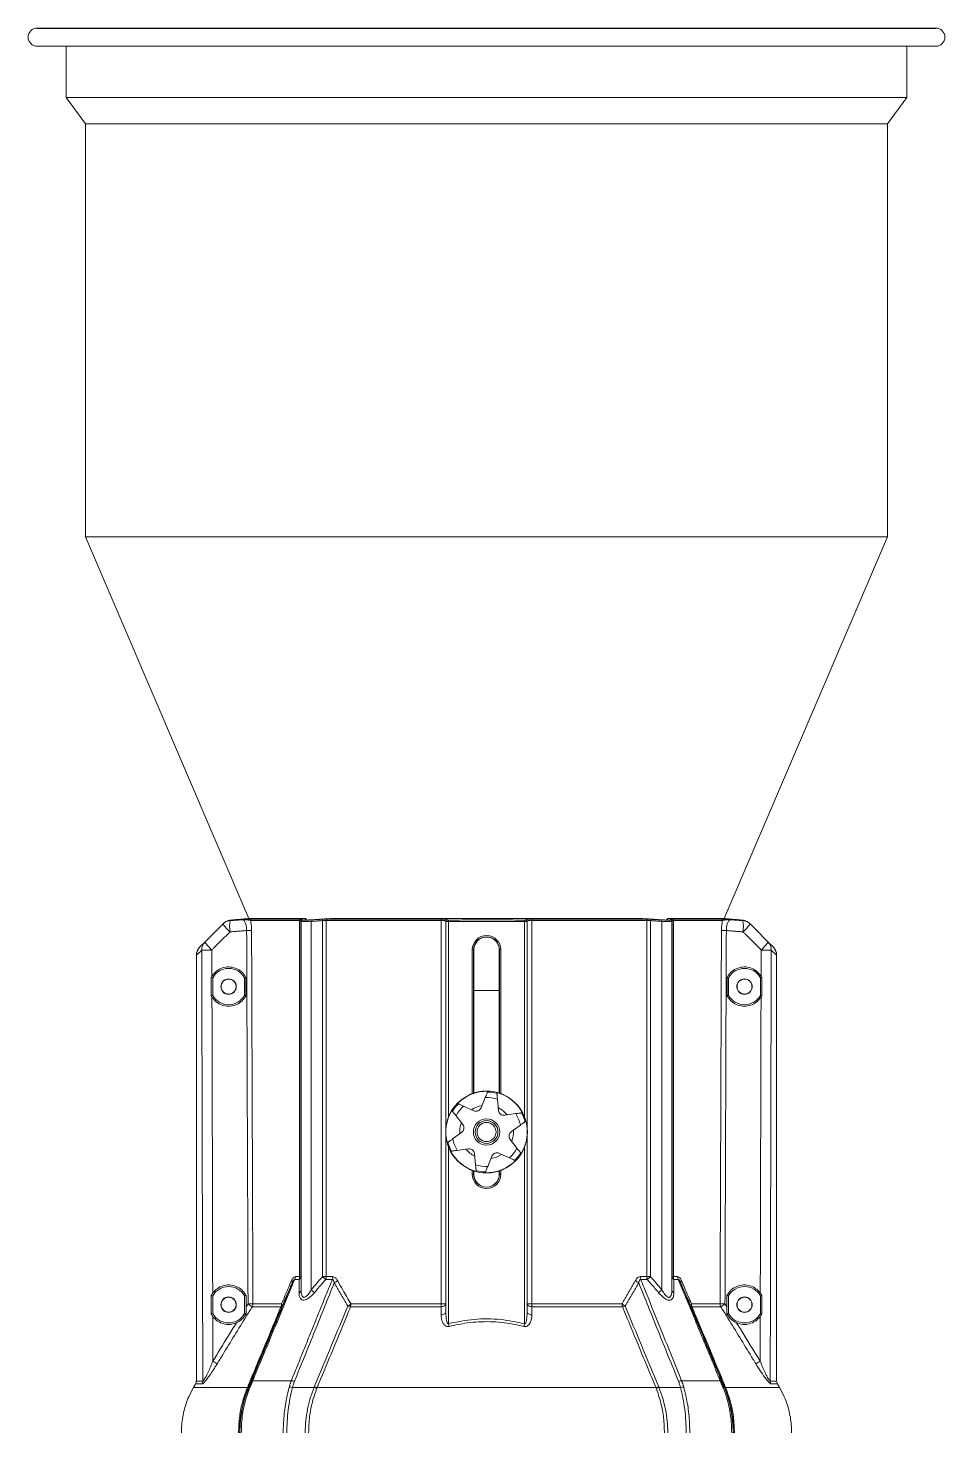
# Model space of a CAD drawing. Extents: x 11 to 120, y 2 to 94.
# Drawn here: x 50.14 to 60.23, y 12.64 to 28.09 of the extents above; entities that cross this region are included whole.
import ezdxf

# ---------------------------------------------------------------- set-up
doc = ezdxf.new("R2010")
doc.units = 0
doc.header["$MEASUREMENT"] = 0
doc.linetypes.add('SLD-Solid', pattern=[0])
doc.layers.add('OBJECT', color=7, linetype='CONTINUOUS')

msp = doc.modelspace()

# ---------------------------------------------------------------- linework, layer by layer
at = {"layer": 'OBJECT'}
msp.add_line((50.24, 28.094), (60.133, 28.094), dxfattribs=at)
at = {"layer": 'OBJECT', "color": 7, "linetype": 'SLD-Solid', "lineweight": 15}
for p, q in [((50.24, 27.894), (54.752, 27.894)), ((50.56, 27.894), (50.56, 27.331)), ((54.752, 27.894), (60.133, 27.894)), ((59.813, 27.331), (59.813, 27.894)), ((50.56, 27.331), (50.772, 27.039)), ((50.56, 27.331), (54.78, 27.331)), ((54.78, 27.331), (59.813, 27.331)), ((59.601, 27.039), (59.813, 27.331)), ((50.772, 27.039), (50.772, 22.496)), ((50.772, 27.039), (54.799, 27.039)), ((54.799, 27.039), (59.601, 27.039)), ((59.601, 22.496), (59.601, 27.039)), ((50.772, 22.496), (52.57, 18.297)), ((50.772, 22.496), (54.799, 22.496)), ((54.799, 22.496), (59.601, 22.496)), ((57.803, 18.297), (59.601, 22.496)), ((53.17, 18.297), (52.57, 18.297)), ((53.171, 18.297), (52.572, 18.297)), ((53.129, 18.275), (52.589, 18.275)), ((52.602, 18.29), (53.14, 18.29)), ((53.129, 14.357), (53.129, 18.275)), ((53.144, 18.274), (53.144, 14.357)), ((53.146, 14.207), (53.146, 18.266)), ((53.255, 18.266), (53.254, 18.281)), ((53.255, 18.266), (53.255, 14.211)), ((53.381, 18.274), (53.38, 18.289)), ((53.381, 14.357), (53.381, 18.274)), ((53.422, 18.275), (53.422, 14.357)), ((54.687, 18.275), (53.422, 18.275)), ((53.431, 18.29), (54.69, 18.29)), ((56.859, 18.297), (53.514, 18.297)), ((56.858, 18.297), (53.515, 18.297)), ((54.687, 14.057), (54.687, 18.275)), ((54.738, 18.27), (54.738, 15.982)), ((54.739, 18.266), (54.739, 15.997)), ((54.769, 18.264), (54.769, 18.279)), ((54.769, 18.264), (54.769, 16.116)), ((55.604, 18.264), (55.604, 18.279)), ((55.604, 18.264), (55.604, 16.116)), ((55.634, 18.266), (55.634, 15.997)), ((55.635, 15.982), (55.635, 18.27)), ((55.683, 18.29), (56.942, 18.29)), ((55.686, 18.275), (55.686, 14.057)), ((56.951, 18.275), (55.686, 18.275)), ((56.951, 14.357), (56.951, 18.275)), ((56.992, 18.274), (56.993, 18.289)), ((56.992, 18.274), (56.992, 14.357)), ((57.118, 18.266), (57.119, 18.281)), ((57.118, 14.211), (57.118, 18.266)), ((57.801, 18.297), (57.202, 18.297)), ((57.803, 18.297), (57.203, 18.297)), ((57.227, 18.266), (57.227, 14.207)), ((57.229, 14.357), (57.229, 18.274)), ((57.233, 18.29), (57.771, 18.29)), ((57.244, 18.275), (57.244, 14.357)), ((57.784, 18.275), (57.244, 18.275)), ((52.052, 17.949), (51.992, 17.892)), ((52.028, 17.98), (52.086, 18.038)), ((55.029, 17.953), (55.044, 17.953)), ((55.029, 16.37), (55.029, 17.953)), ((55.044, 17.953), (55.046, 17.953)), ((55.044, 17.953), (55.044, 16.375)), ((55.046, 16.376), (55.046, 17.953)), ((55.046, 17.953), (55.046, 17.953)), ((55.046, 16.376), (55.046, 17.953)), ((55.327, 17.953), (55.327, 16.376)), ((55.329, 17.953), (55.327, 17.953)), ((55.327, 17.953), (55.327, 16.376)), ((55.327, 17.953), (55.327, 17.953)), ((55.329, 17.953), (55.344, 17.953)), ((55.329, 16.375), (55.329, 17.953)), ((55.344, 17.953), (55.344, 16.37)), ((58.287, 18.038), (58.345, 17.98)), ((58.381, 17.892), (58.321, 17.949)), ((51.992, 13.208), (51.992, 17.892)), ((58.381, 17.892), (58.381, 13.208)), ((52.172, 17.452), (52.172, 17.645)), ((52.522, 17.452), (52.522, 17.645)), ((57.852, 17.452), (57.852, 17.645)), ((58.202, 17.452), (58.202, 17.645)), ((55.046, 17.504), (55.327, 17.504)), ((55.046, 16.182), (54.935, 16.233)), ((55.127, 16.214), (55.173, 16.328)), ((55.32, 16.186), (55.307, 16.308)), ((54.926, 16.029), (54.851, 16.126)), ((55.387, 16.133), (55.509, 16.15)), ((54.913, 15.944), (54.814, 15.872)), ((55.46, 15.952), (55.559, 16.024)), ((54.738, 15.913), (54.738, 14.057)), ((54.739, 15.899), (54.739, 13.967)), ((54.769, 15.78), (54.769, 13.84)), ((55.447, 15.867), (55.522, 15.77)), ((55.604, 15.78), (55.604, 13.84)), ((55.634, 15.899), (55.634, 13.967)), ((55.635, 14.057), (55.635, 15.913)), ((54.986, 15.763), (54.864, 15.746)), ((55.053, 15.709), (55.066, 15.588)), ((55.246, 15.681), (55.2, 15.568)), ((55.327, 15.713), (55.438, 15.663)), ((55.029, 15.483), (55.029, 15.526)), ((55.029, 15.483), (55.044, 15.483)), ((55.044, 15.521), (55.044, 15.483)), ((55.044, 15.483), (55.046, 15.483)), ((55.046, 15.483), (55.046, 15.52)), ((55.046, 15.483), (55.046, 15.483)), ((55.046, 15.483), (55.046, 15.52)), ((55.327, 15.52), (55.327, 15.483)), ((55.327, 15.52), (55.327, 15.483)), ((55.329, 15.483), (55.327, 15.483)), ((55.327, 15.483), (55.327, 15.483)), ((55.329, 15.483), (55.329, 15.521)), ((55.329, 15.483), (55.344, 15.483)), ((55.344, 15.526), (55.344, 15.483)), ((53.123, 14.326), (53.075, 14.326)), ((53.082, 14.357), (53.129, 14.357)), ((53.144, 14.357), (53.129, 14.357)), ((53.416, 14.326), (53.381, 14.357)), ((53.422, 14.357), (53.381, 14.357)), ((53.489, 14.326), (53.416, 14.326)), ((53.422, 14.357), (53.494, 14.357)), ((56.879, 14.357), (56.951, 14.357)), ((56.957, 14.326), (56.884, 14.326)), ((56.992, 14.357), (56.951, 14.357)), ((56.957, 14.326), (56.992, 14.357)), ((57.244, 14.357), (57.229, 14.357)), ((57.244, 14.357), (57.291, 14.357)), ((57.298, 14.326), (57.25, 14.326)), ((52.172, 13.952), (52.172, 14.145)), ((52.522, 13.952), (52.522, 14.145)), ((53.292, 14.18), (53.255, 14.211)), ((57.081, 14.18), (57.118, 14.211)), ((57.852, 13.952), (57.852, 14.145)), ((58.202, 13.952), (58.202, 14.145)), ((52.924, 14.026), (52.607, 14.026)), ((52.615, 14.057), (52.93, 14.057)), ((54.686, 14.026), (53.69, 14.026)), ((53.695, 14.057), (54.687, 14.057)), ((54.738, 14.057), (54.687, 14.057)), ((55.686, 14.057), (55.635, 14.057)), ((55.686, 14.057), (56.678, 14.057)), ((56.683, 14.026), (55.687, 14.026)), ((57.443, 14.057), (57.758, 14.057)), ((57.766, 14.026), (57.449, 14.026)), ((54.777, 13.809), (54.769, 13.84)), ((55.596, 13.809), (55.604, 13.84)), ((52.055, 13.177), (51.983, 13.177)), ((51.992, 13.208), (52.063, 13.208)), ((53.038, 13.212), (52.613, 13.212)), ((57.335, 13.212), (57.76, 13.212)), ((58.31, 13.208), (58.381, 13.208)), ((58.39, 13.177), (58.318, 13.177)), ((51.961, 13.137), (52.554, 13.137)), ((52.569, 13.136), (52.565, 13.137)), ((53.05, 13.137), (53.288, 13.137)), ((53.322, 13.137), (57.051, 13.137)), ((57.323, 13.137), (57.085, 13.137)), ((57.805, 13.136), (57.808, 13.137)), ((57.819, 13.137), (58.412, 13.137))]:
    msp.add_line(p, q, dxfattribs=at)
at = {"layer": 'OBJECT', "color": 7, "linetype": 'SLD-Solid', "lineweight": 15, "flags": 128}
for points in [[(53.202, 18.287), (53.201, 18.289), (53.199, 18.292), (53.196, 18.294), (53.193, 18.295), (53.191, 18.296), (53.188, 18.296), (53.177, 18.297), (53.167, 18.297)], [(57.2, 18.297), (57.192, 18.297), (57.183, 18.296), (57.18, 18.295), (57.177, 18.294), (57.174, 18.291), (57.171, 18.288)], [(54.686, 14.026), (54.696, 14.027), (54.706, 14.029), (54.715, 14.032), (54.723, 14.036), (54.729, 14.041), (54.734, 14.046), (54.737, 14.051), (54.738, 14.057)], [(54.687, 13.936), (54.697, 13.937), (54.707, 13.94), (54.716, 13.943), (54.724, 13.947), (54.73, 13.951), (54.735, 13.956), (54.738, 13.961), (54.739, 13.967)], [(55.686, 13.936), (55.676, 13.937), (55.666, 13.94), (55.657, 13.943), (55.649, 13.947), (55.643, 13.951), (55.638, 13.956), (55.635, 13.961), (55.634, 13.967)], [(55.687, 14.026), (55.677, 14.027), (55.667, 14.029), (55.658, 14.032), (55.65, 14.036), (55.644, 14.041), (55.639, 14.046), (55.636, 14.051), (55.635, 14.057)]]:
    msp.add_lwpolyline(points, dxfattribs=at)
at = {"layer": 'OBJECT', "color": 7, "linetype": 'SLD-Solid', "lineweight": 15}
for centre, radius in [((52.347, 17.548), 0.0852), ((52.347, 17.548), 0.082), ((58.027, 17.548), 0.0852), ((58.027, 17.548), 0.082), ((55.187, 15.948), 0.45), ((55.187, 15.948), 0.145), ((55.187, 15.948), 0.125), ((55.187, 15.948), 0.105), ((52.347, 14.048), 0.0852), ((52.347, 14.048), 0.082), ((58.027, 14.048), 0.0852), ((58.027, 14.048), 0.082)]:
    msp.add_circle(centre, radius, dxfattribs=at)
for centre, radius, start, end in [((50.24, 27.994), 0.1, 90, 270), ((60.133, 27.994), 0.1, 270, 90), ((52.373, 18.149), 0.125, 94.8628, 134.9985), ((52.737, 18.211), 0.379, 170.5505, 189.221), ((52.603, 18.276), 0.0148, 96.304, 180.9979), ((53.143, 18.277), 0.014, 104.5233, 185.7302), ((53.159, 18.274), 0.015, 93.76, 179.8946), ((53.161, 18.266), 0.015, 93.6367, 179.8882), ((53.189, 18.281), 0.015, 27.4184, 93.8809), ((53.436, 18.277), 0.0139, 110.391, 187.8645), ((54.714, 18.279), 0.0267, 153.9186, 186.8844), ((54.753, 18.27), 0.015, 90.8389, 179.755), ((54.754, 18.265), 0.015, 90.8218, 179.7547), ((55.619, 18.265), 0.015, 0.2453, 89.1782), ((55.62, 18.27), 0.015, 0.245, 89.1611), ((55.659, 18.279), 0.0267, 353.1156, 26.0814), ((56.938, 18.277), 0.0139, 352.1355, 69.609), ((57.184, 18.281), 0.015, 86.1191, 152.5816), ((57.212, 18.266), 0.015, 0.1118, 86.3633), ((57.214, 18.274), 0.015, 0.1054, 86.24), ((57.23, 18.277), 0.014, 354.2698, 75.4767), ((57.77, 18.276), 0.0148, 359.0021, 83.696), ((57.636, 18.211), 0.379, 350.779, 9.4495), ((58, 18.149), 0.125, 45.0015, 85.1372), ((52.72, 18.546), 0.534, 215.4393, 227.9697), ((52.545, 20.279), 2.114, 270.0211, 271.4819), ((55.187, 17.953), 0.157, 0, 180), ((55.187, 17.953), 0.142, 0, 180), ((55.187, 17.953), 0.14, 0, 180), ((57.828, 20.279), 2.114, 268.5181, 269.9789), ((57.653, 18.546), 0.534, 312.0303, 324.5607), ((52.17, 17.954), 0.118, 135.2079, 182.4154), ((52.153, 14.346), 3.604, 89.8421, 91.6188), ((52.521, 18.347), 0.534, 215.4392, 227.9698), ((57.852, 18.347), 0.534, 312.0302, 324.5608), ((58.22, 14.346), 3.604, 88.3812, 90.1579), ((58.203, 17.954), 0.118, 357.5846, 44.7921), ((52.347, 17.548), 0.2, 28.955, 151.045), ((58.027, 17.548), 0.2, 28.955, 151.045), ((52.347, 17.548), 0.2, 208.955, 331.045), ((58.027, 17.548), 0.2, 208.955, 331.045), ((55.187, 15.948), 0.448, 88.1557, 135.347), ((55.187, 15.948), 0.44, 74.9483, 88.5544), ((55.187, 15.948), 0.44, 134.9483, 148.5544), ((55.187, 15.948), 0.38, 131.4698, 152.0328), ((55.187, 15.948), 0.296, 99.6419, 123.8608), ((55.187, 15.948), 0.38, 71.4698, 92.0328), ((55.187, 15.948), 0.448, 28.1557, 75.347), ((55.187, 15.948), 0.448, 148.1557, 195.347), ((55.071, 16.237), 0.06, 245.7513, 337.7513), ((55.187, 15.948), 0.296, 39.6419, 63.8608), ((55.379, 16.192), 0.06, 185.7513, 277.7513), ((55.187, 15.948), 0.38, 11.4698, 32.0328), ((55.187, 15.948), 0.44, 14.9483, 28.5544), ((55.187, 15.948), 0.296, 159.6419, 183.8608), ((54.878, 15.993), 0.06, 305.7513, 37.7513), ((55.495, 15.903), 0.06, 125.7513, 217.7513), ((55.187, 15.948), 0.296, 339.6419, 3.8608), ((55.187, 15.948), 0.448, 328.1557, 15.347), ((55.187, 15.948), 0.44, 194.9483, 208.5544), ((55.187, 15.948), 0.38, 191.4698, 212.0328), ((55.187, 15.948), 0.38, 311.4698, 332.0328), ((55.187, 15.948), 0.448, 208.1557, 255.347), ((55.187, 15.948), 0.296, 219.6419, 243.8608), ((54.994, 15.703), 0.06, 5.7513, 97.7513), ((55.187, 15.948), 0.448, 268.1557, 315.347), ((55.187, 15.948), 0.296, 279.6419, 303.8608), ((55.302, 15.659), 0.06, 65.7513, 157.7513), ((55.187, 15.948), 0.44, 314.9483, 328.5544), ((55.187, 15.483), 0.157, 180, 0), ((55.187, 15.483), 0.142, 180, 0), ((55.187, 15.483), 0.14, 180, 0), ((55.187, 15.483), 0.14, 180, 270), ((55.187, 15.948), 0.38, 251.4698, 272.0328), ((55.187, 15.948), 0.44, 254.9483, 268.5544), ((55.187, 15.483), 0.14, 270, 0), ((52.347, 14.048), 0.2, 28.955, 151.045), ((53.023, 14.296), 0.0255, 348.0646, 48.0057), ((53.006, 14.356), 0.076, 336.1964, 0.2503), ((53.106, 14.36), 0.0386, 296.6089, 354.7731), ((53.052, 14.356), 0.0775, 336.7007, 0.2622), ((53.333, 14.356), 0.0886, 339.8557, 0.3124), ((53.402, 14.356), 0.092, 340.6461, 0.3188), ((53.441, 14.44), 0.166, 294.7217, 310.0941), ((56.932, 14.44), 0.166, 229.9059, 245.2783), ((56.971, 14.356), 0.092, 179.6812, 199.3539), ((57.04, 14.356), 0.0886, 179.6876, 200.1443), ((57.267, 14.36), 0.0386, 185.2269, 243.3911), ((57.321, 14.356), 0.0775, 179.7378, 203.2993), ((57.367, 14.356), 0.076, 179.7497, 203.8036), ((57.35, 14.296), 0.0255, 131.9943, 191.9354), ((58.027, 14.048), 0.2, 28.955, 151.045), ((53.108, 14.211), 0.0383, 294.1733, 354.0536), ((57.265, 14.211), 0.0383, 185.9464, 245.8267), ((52.347, 14.048), 0.2, 208.955, 331.045), ((52.559, 16.232), 2.176, 270.05, 271.4599), ((52.219, 13.49), 0.661, 54.0519, 58.802), ((52.55, 14.056), 0.0645, 331.3447, 0.0719), ((52.859, 14.056), 0.0717, 334.6006, 0.2047), ((52.923, 14.041), 0.0153, 271.5746, 326.3337), ((52.91, 14.039), 0.0264, 344.5314, 40.4525), ((53.578, 14.188), 0.176, 298.0928, 311.68), ((53.707, 14.159), 0.134, 249.8778, 262.8773), ((53.591, 14.056), 0.103, 342.8621, 0.3249), ((54.39, 14.056), 0.298, 354.1817, 0.1563), ((55.984, 14.056), 0.298, 179.8437, 185.8183), ((56.782, 14.056), 0.103, 179.6751, 197.1379), ((56.796, 14.188), 0.176, 228.32, 241.9072), ((56.666, 14.159), 0.134, 277.1227, 290.1222), ((57.463, 14.039), 0.0264, 139.5475, 195.4686), ((57.45, 14.041), 0.0153, 213.6663, 268.4254), ((57.514, 14.056), 0.0717, 179.7953, 205.3994), ((57.823, 14.056), 0.0645, 179.9281, 208.6553), ((57.814, 16.232), 2.176, 268.5401, 269.95), ((58.154, 13.49), 0.661, 121.198, 125.9481), ((58.027, 14.048), 0.2, 208.955, 331.045), ((51.854, 12.886), 0.629, 54.3129, 59.363), ((58.519, 12.886), 0.629, 120.637, 125.6871), ((52, 13.208), 0.0631, 330.6115, 0.034), ((52.554, 13.153), 0.016, 269.4462, 325.475), ((52.578, 13.124), 0.0153, 73.0313, 130.1241), ((52.612, 13.195), 0.0178, 84.1254, 142.7192), ((53.02, 13.011), 0.13, 76.5645, 92.455), ((53.029, 13.086), 0.127, 70.071, 85.9952), ((53.337, 13.269), 0.133, 249.8861, 263.6662), ((57.036, 13.269), 0.133, 276.3338, 290.1139), ((57.344, 13.086), 0.127, 94.0048, 109.929), ((57.353, 13.011), 0.13, 87.545, 103.4355), ((57.761, 13.195), 0.0178, 37.2808, 95.8746), ((57.795, 13.124), 0.0153, 49.8759, 106.9687), ((57.819, 13.153), 0.016, 214.525, 270.5538), ((58.373, 13.208), 0.0631, 179.966, 209.3885), ((52.552, 13.146), 0.0155, 268.1298, 324.6109), ((53.332, 13.263), 0.133, 250.6916, 264.4693), ((57.041, 13.263), 0.133, 275.5307, 289.3084), ((57.821, 13.146), 0.0155, 215.3891, 271.8702)]:
    msp.add_arc(centre, radius, start, end, dxfattribs=at)
for points in [[(52.285, 18.237), (52.291, 18.243)], [(52.369, 18.279), (52.327, 18.268)], [(52.363, 18.273), (52.496, 18.284)], [(52.57, 18.297), (52.369, 18.279)], [(53.146, 18.266), (53.144, 18.274)], [(53.193, 18.279), (53.188, 18.296)], [(53.469, 18.296), (53.193, 18.279)], [(53.206, 18.28), (53.202, 18.288)], [(53.381, 18.274), (53.255, 18.266)], [(54.739, 18.266), (54.738, 18.27)], [(55.604, 18.264), (54.769, 18.264)], [(55.635, 18.27), (55.634, 18.266)], [(57.18, 18.279), (56.904, 18.296)], [(57.118, 18.266), (56.992, 18.274)], [(57.171, 18.288), (57.167, 18.28)], [(57.169, 18.28), (57.171, 18.288)], [(57.185, 18.296), (57.18, 18.279)], [(57.229, 18.274), (57.227, 18.266)], [(58.004, 18.279), (57.803, 18.297)], [(57.877, 18.284), (58.01, 18.273)], [(58.046, 18.268), (58.004, 18.279)], [(58.082, 18.243), (58.088, 18.237)], [(52.546, 18.165), (52.363, 18.15)], [(58.01, 18.15), (57.827, 18.165)], [(52.163, 17.951), (52.164, 17.662)], [(58.209, 17.662), (58.21, 17.951)], [(52.164, 17.662), (52.156, 17.649)], [(52.156, 17.649), (52.156, 17.448)], [(52.156, 17.649), (52.172, 17.645)], [(52.538, 17.649), (52.522, 17.645)], [(52.538, 17.447), (52.538, 17.649)], [(57.835, 17.447), (57.835, 17.649)], [(57.835, 17.649), (57.852, 17.645)], [(58.217, 17.649), (58.202, 17.645)], [(58.209, 17.662), (58.217, 17.649)], [(58.217, 17.649), (58.217, 17.448)], [(52.156, 17.448), (52.172, 17.452)], [(52.156, 17.448), (52.164, 17.433)], [(52.538, 17.447), (52.522, 17.452)], [(57.835, 17.447), (57.852, 17.452)], [(58.217, 17.448), (58.202, 17.452)], [(58.217, 17.448), (58.209, 17.433)], [(55.198, 16.388), (55.201, 16.396)], [(54.868, 16.263), (54.876, 16.259)], [(55.3, 16.382), (55.301, 16.373)], [(54.811, 16.178), (54.806, 16.184)], [(55.573, 16.158), (55.582, 16.159)], [(55.619, 16.067), (55.612, 16.061)], [(54.754, 15.829), (54.761, 15.834)], [(54.8, 15.738), (54.791, 15.736)], [(55.505, 15.633), (55.497, 15.637)], [(55.562, 15.718), (55.567, 15.711)], [(55.073, 15.514), (55.072, 15.523)], [(55.175, 15.508), (55.172, 15.5)], [(52.93, 14.057), (53.04, 14.315)], [(53.048, 14.29), (52.936, 14.032)], [(53.038, 13.212), (53.489, 14.326)], [(53.144, 14.357), (53.146, 14.207)], [(53.255, 14.211), (53.381, 14.357)], [(53.66, 14.033), (53.51, 14.289)], [(56.678, 14.057), (56.825, 14.312)], [(56.863, 14.289), (56.713, 14.033)], [(56.992, 14.357), (57.118, 14.211)], [(57.227, 14.207), (57.229, 14.357)], [(57.76, 13.212), (57.298, 14.326)], [(57.437, 14.032), (57.325, 14.29)], [(52.172, 14.177), (52.155, 14.149)], [(52.155, 14.149), (52.172, 14.145)], [(52.155, 14.149), (52.155, 13.947)], [(52.539, 14.15), (52.522, 14.145)], [(52.539, 14.02), (52.539, 14.15)], [(57.834, 14.02), (57.834, 14.15)], [(57.834, 14.15), (57.852, 14.145)], [(58.201, 14.177), (58.218, 14.149)], [(58.218, 14.149), (58.202, 14.145)], [(58.218, 14.149), (58.218, 13.947)], [(52.155, 13.947), (52.172, 13.952)], [(52.155, 13.947), (52.173, 13.919)], [(52.173, 13.919), (52.174, 13.427)], [(52.54, 13.947), (52.522, 13.952)], [(52.539, 14.02), (52.561, 14.056)], [(52.554, 13.137), (52.924, 14.026)], [(54.687, 13.936), (54.686, 14.026)], [(54.738, 14.057), (54.739, 13.967)], [(55.634, 13.967), (55.635, 14.057)], [(55.687, 14.026), (55.686, 13.936)], [(57.051, 13.137), (56.683, 14.026)], [(57.812, 14.056), (57.834, 14.02)], [(57.833, 13.947), (57.852, 13.952)], [(58.199, 13.427), (58.2, 13.919)], [(58.218, 13.947), (58.2, 13.919)], [(58.218, 13.947), (58.202, 13.952)], [(51.961, 13.137), (51.983, 13.177)], [(52.613, 13.212), (52.583, 13.139)], [(53.014, 13.141), (53.038, 13.212)], [(57.335, 13.212), (57.359, 13.141)], [(57.79, 13.139), (57.76, 13.212)], [(58.39, 13.177), (58.412, 13.137)], [(52.551, 13.131), (52.554, 13.137)], [(53.322, 13.137), (53.319, 13.131)], [(57.054, 13.131), (57.051, 13.137)], [(57.819, 13.137), (57.822, 13.131)]]:
    msp.add_open_spline(points, degree=1, dxfattribs=at)
for points, knots in [([(52.291, 18.243), (52.303, 18.253), (52.325, 18.272), (52.354, 18.277), (52.369, 18.279)], [0, 0, 0, 0, 0.5, 1, 1, 1, 1]), ([(52.369, 18.279), (52.369, 18.279), (52.368, 18.279), (52.365, 18.275), (52.363, 18.273)], [0, 0, 0, 0, 0.423826, 1, 1, 1, 1]), ([(52.496, 18.284), (52.496, 18.284), (52.511, 18.285), (52.541, 18.287), (52.581, 18.29), (52.595, 18.29), (52.602, 18.29)], [0, 0, 0, 0, 0.002679, 0.34979, 0.701238, 1, 1, 1, 1]), ([(52.589, 18.275), (52.582, 18.277), (52.56, 18.283), (52.521, 18.286), (52.496, 18.284), (52.496, 18.284)], [0, 0, 0, 0, 0.319161, 0.99706, 1, 1, 1, 1]), ([(52.546, 18.165), (52.546, 18.178), (52.546, 18.202), (52.539, 18.235), (52.527, 18.261), (52.513, 18.281), (52.502, 18.283), (52.496, 18.284)], [0, 0, 0, 0, 0.182195, 0.364245, 0.551044, 0.759196, 1, 1, 1, 1]), ([(52.589, 18.275), (52.591, 18.264), (52.596, 18.236), (52.6, 18.197), (52.6, 18.171), (52.6, 18.166)], [0, 0, 0, 0, 0.355605, 0.866055, 1, 1, 1, 1]), ([(53.144, 18.274), (53.143, 18.274), (53.142, 18.275), (53.133, 18.275), (53.129, 18.275)], [0, 0, 0, 0, 0.487928, 1, 1, 1, 1]), ([(53.14, 18.29), (53.145, 18.29), (53.155, 18.29), (53.157, 18.289), (53.158, 18.289)], [0, 0, 0, 0, 0.488115, 1, 1, 1, 1]), ([(53.255, 18.266), (53.243, 18.266), (53.219, 18.265), (53.186, 18.264), (53.161, 18.264), (53.149, 18.265), (53.147, 18.266), (53.146, 18.266)], [0, 0, 0, 0, 0.216872, 0.433758, 0.650331, 0.866771, 1, 1, 1, 1]), ([(53.158, 18.289), (53.158, 18.288), (53.159, 18.286), (53.16, 18.283), (53.16, 18.281)], [0, 0, 0, 0, 0.226062, 1, 1, 1, 1]), ([(53.16, 18.281), (53.162, 18.281), (53.164, 18.279), (53.181, 18.279), (53.205, 18.279), (53.231, 18.28), (53.248, 18.281), (53.254, 18.281)], [0, 0, 0, 0, 0.216801, 0.433618, 0.650078, 0.866406, 1, 1, 1, 1]), ([(53.188, 18.296), (53.187, 18.296), (53.185, 18.297), (53.175, 18.297), (53.17, 18.297)], [0, 0, 0, 0, 0.494002, 1, 1, 1, 1]), ([(53.202, 18.288), (53.203, 18.286), (53.203, 18.283), (53.204, 18.28), (53.205, 18.28)], [0, 0, 0, 0, 0.807654, 1, 1, 1, 1]), ([(53.254, 18.281), (53.264, 18.282), (53.306, 18.284), (53.348, 18.287), (53.38, 18.289)], [0, 0, 0, 0, 0.237767, 1, 1, 1, 1]), ([(53.38, 18.289), (53.389, 18.289), (53.408, 18.29), (53.423, 18.29), (53.431, 18.29)], [0, 0, 0, 0, 0.474047, 1, 1, 1, 1]), ([(53.422, 18.275), (53.416, 18.275), (53.405, 18.275), (53.39, 18.274), (53.382, 18.274), (53.381, 18.274)], [0, 0, 0, 0, 0.471914, 0.943783, 1, 1, 1, 1]), ([(53.514, 18.297), (53.507, 18.297), (53.494, 18.297), (53.478, 18.296), (53.469, 18.296)], [0, 0, 0, 0, 0.487697, 1, 1, 1, 1]), ([(54.738, 18.27), (54.737, 18.271), (54.735, 18.272), (54.724, 18.274), (54.708, 18.275), (54.694, 18.275), (54.687, 18.275)], [0, 0, 0, 0, 0.249668, 0.499372, 0.748128, 1, 1, 1, 1]), ([(54.69, 18.29), (54.698, 18.29), (54.715, 18.29), (54.735, 18.289), (54.749, 18.287), (54.751, 18.286), (54.753, 18.285)], [0, 0, 0, 0, 0.24726, 0.494505, 0.742148, 1, 1, 1, 1]), ([(54.769, 18.264), (54.766, 18.264), (54.759, 18.264), (54.75, 18.265), (54.743, 18.265), (54.74, 18.265), (54.739, 18.265), (54.739, 18.266)], [0, 0, 0, 0, 0.21806, 0.436118, 0.654232, 0.872518, 1, 1, 1, 1]), ([(54.753, 18.285), (54.753, 18.284), (54.753, 18.283), (54.754, 18.281), (54.754, 18.28)], [0, 0, 0, 0, 0.564416, 1, 1, 1, 1]), ([(54.754, 18.28), (54.754, 18.28), (54.755, 18.28), (54.757, 18.28), (54.761, 18.279), (54.765, 18.279), (54.768, 18.279), (54.769, 18.279)], [0, 0, 0, 0, 0.219081, 0.43818, 0.656825, 0.874764, 1, 1, 1, 1]), ([(54.769, 18.279), (54.779, 18.28), (54.829, 18.28), (55.039, 18.282), (55.307, 18.283), (55.536, 18.28), (55.604, 18.279)], [0, 0, 0, 0, 0.035928, 0.179639, 0.754501, 1, 1, 1, 1]), ([(55.604, 18.279), (55.606, 18.279), (55.609, 18.279), (55.614, 18.28), (55.617, 18.28), (55.619, 18.28), (55.619, 18.28), (55.619, 18.28)], [0, 0, 0, 0, 0.217389, 0.434773, 0.652348, 0.870526, 1, 1, 1, 1]), ([(55.634, 18.266), (55.633, 18.265), (55.633, 18.265), (55.627, 18.265), (55.619, 18.264), (55.611, 18.264), (55.606, 18.264), (55.604, 18.264)], [0, 0, 0, 0, 0.218543, 0.437091, 0.65551, 0.873727, 1, 1, 1, 1]), ([(55.619, 18.28), (55.619, 18.281), (55.62, 18.283), (55.62, 18.284), (55.62, 18.285)], [0, 0, 0, 0, 0.564416, 1, 1, 1, 1]), ([(55.62, 18.285), (55.621, 18.286), (55.624, 18.287), (55.638, 18.289), (55.658, 18.29), (55.675, 18.29), (55.683, 18.29)], [0, 0, 0, 0, 0.249057, 0.498134, 0.746674, 1, 1, 1, 1]), ([(55.686, 18.275), (55.679, 18.275), (55.666, 18.275), (55.65, 18.274), (55.638, 18.272), (55.636, 18.271), (55.635, 18.27)], [0, 0, 0, 0, 0.2465, 0.492976, 0.740149, 1, 1, 1, 1]), ([(56.904, 18.296), (56.896, 18.296), (56.881, 18.297), (56.866, 18.297), (56.86, 18.297), (56.859, 18.297)], [0, 0, 0, 0, 0.489872, 0.942613, 1, 1, 1, 1]), ([(56.942, 18.29), (56.949, 18.29), (56.964, 18.29), (56.983, 18.289), (56.993, 18.289)], [0, 0, 0, 0, 0.473445, 1, 1, 1, 1]), ([(56.992, 18.274), (56.985, 18.274), (56.97, 18.275), (56.958, 18.275), (56.951, 18.275)], [0, 0, 0, 0, 0.473397, 1, 1, 1, 1]), ([(56.993, 18.289), (57.003, 18.288), (57.045, 18.286), (57.087, 18.283), (57.119, 18.281)], [0, 0, 0, 0, 0.237767, 1, 1, 1, 1]), ([(57.227, 18.266), (57.225, 18.266), (57.222, 18.265), (57.203, 18.264), (57.175, 18.264), (57.145, 18.265), (57.125, 18.266), (57.118, 18.266)], [0, 0, 0, 0, 0.216844, 0.433701, 0.650256, 0.866699, 1, 1, 1, 1]), ([(57.119, 18.281), (57.129, 18.281), (57.15, 18.28), (57.178, 18.279), (57.2, 18.279), (57.211, 18.28), (57.212, 18.281), (57.213, 18.281)], [0, 0, 0, 0, 0.216835, 0.433686, 0.650167, 0.86649, 1, 1, 1, 1]), ([(57.203, 18.297), (57.198, 18.297), (57.189, 18.297), (57.186, 18.296), (57.185, 18.296)], [0, 0, 0, 0, 0.49158, 1, 1, 1, 1]), ([(57.213, 18.281), (57.213, 18.282), (57.214, 18.284), (57.214, 18.287), (57.215, 18.289)], [0, 0, 0, 0, 0.226062, 1, 1, 1, 1]), ([(57.215, 18.289), (57.216, 18.289), (57.218, 18.29), (57.228, 18.29), (57.233, 18.29)], [0, 0, 0, 0, 0.488652, 1, 1, 1, 1]), ([(57.244, 18.275), (57.24, 18.275), (57.231, 18.275), (57.23, 18.274), (57.229, 18.274)], [0, 0, 0, 0, 0.486978, 1, 1, 1, 1]), ([(57.771, 18.29), (57.778, 18.29), (57.792, 18.29), (57.832, 18.287), (57.862, 18.285), (57.877, 18.284), (57.877, 18.284)], [0, 0, 0, 0, 0.298756, 0.643488, 0.997321, 1, 1, 1, 1]), ([(57.773, 18.166), (57.774, 18.186), (57.775, 18.226), (57.781, 18.259), (57.784, 18.275)], [0, 0, 0, 0, 0.505218, 1, 1, 1, 1]), ([(57.877, 18.284), (57.877, 18.284), (57.852, 18.286), (57.813, 18.283), (57.791, 18.277), (57.784, 18.275)], [0, 0, 0, 0, 0.00294, 0.680839, 1, 1, 1, 1]), ([(57.877, 18.284), (57.871, 18.283), (57.859, 18.28), (57.842, 18.255), (57.83, 18.22), (57.827, 18.187), (57.827, 18.17), (57.827, 18.165)], [0, 0, 0, 0, 0.251338, 0.503314, 0.735356, 0.935196, 1, 1, 1, 1]), ([(58.01, 18.273), (58.009, 18.274), (58.006, 18.278), (58.005, 18.279), (58.004, 18.279)], [0, 0, 0, 0, 0.219221, 1, 1, 1, 1]), ([(58.004, 18.279), (58.019, 18.277), (58.048, 18.272), (58.07, 18.253), (58.082, 18.243)], [0, 0, 0, 0, 0.5, 1, 1, 1, 1]), ([(52.086, 18.038), (52.145, 18.097), (52.211, 18.163), (52.278, 18.229), (52.285, 18.237)], [0, 0, 0, 0, 0.885696, 1, 1, 1, 1]), ([(52.363, 18.15), (52.304, 18.091), (52.237, 18.025), (52.171, 17.958), (52.163, 17.951)], [0, 0, 0, 0, 0.885696, 1, 1, 1, 1]), ([(52.561, 14.056), (52.56, 14.459), (52.557, 15.292), (52.551, 16.662), (52.548, 17.629), (52.546, 18.165)], [0, 0, 0, 0, 0.294131, 0.608268, 1, 1, 1, 1]), ([(52.6, 18.166), (52.6, 18.125), (52.601, 17.918), (52.604, 17.05), (52.609, 15.722), (52.613, 14.558), (52.615, 14.057)], [0, 0, 0, 0, 0.030171, 0.150856, 0.633595, 1, 1, 1, 1]), ([(57.758, 14.057), (57.758, 14.092), (57.759, 14.293), (57.762, 15.156), (57.767, 16.49), (57.771, 17.659), (57.773, 18.166)], [0, 0, 0, 0, 0.026129, 0.146813, 0.629552, 1, 1, 1, 1]), ([(57.827, 18.165), (57.825, 17.735), (57.822, 16.874), (57.817, 15.505), (57.814, 14.565), (57.812, 14.056)], [0, 0, 0, 0, 0.314137, 0.628275, 1, 1, 1, 1]), ([(58.21, 17.951), (58.151, 18.01), (58.084, 18.076), (58.018, 18.142), (58.01, 18.15)], [0, 0, 0, 0, 0.885696, 1, 1, 1, 1]), ([(58.088, 18.237), (58.147, 18.178), (58.213, 18.112), (58.28, 18.045), (58.287, 18.038)], [0, 0, 0, 0, 0.885696, 1, 1, 1, 1]), ([(52.028, 17.98), (52.018, 17.967), (51.999, 17.943), (51.992, 17.91), (51.992, 17.894), (51.992, 17.892)], [0, 0, 0, 0, 0.499398, 0.929179, 1, 1, 1, 1]), ([(51.992, 17.892), (51.993, 17.908), (51.997, 17.938), (52.015, 17.967), (52.027, 17.978), (52.028, 17.98)], [0, 0, 0, 0, 0.499397, 0.929163, 1, 1, 1, 1]), ([(52.063, 13.208), (52.063, 13.286), (52.062, 13.697), (52.058, 15.277), (52.054, 16.78), (52.052, 17.949)], [0, 0, 0, 0, 0.049218, 0.260105, 1, 1, 1, 1]), ([(58.321, 17.949), (58.321, 17.866), (58.32, 17.449), (58.316, 15.869), (58.313, 14.372), (58.31, 13.208)], [0, 0, 0, 0, 0.052722, 0.263609, 1, 1, 1, 1]), ([(58.381, 17.892), (58.38, 17.908), (58.376, 17.938), (58.358, 17.967), (58.346, 17.978), (58.345, 17.98)], [0, 0, 0, 0, 0.499397, 0.929163, 1, 1, 1, 1]), ([(58.345, 17.98), (58.355, 17.967), (58.374, 17.943), (58.381, 17.91), (58.381, 17.894), (58.381, 17.892)], [0, 0, 0, 0, 0.499398, 0.929179, 1, 1, 1, 1]), ([(52.164, 17.662), (52.176, 17.678), (52.202, 17.713), (52.26, 17.75), (52.332, 17.768), (52.405, 17.76), (52.472, 17.729), (52.516, 17.687), (52.533, 17.658), (52.538, 17.649)], [0, 0, 0, 0, 0.128648, 0.288962, 0.449731, 0.611042, 0.772602, 0.934007, 1, 1, 1, 1]), ([(58.209, 17.662), (58.197, 17.678), (58.171, 17.713), (58.113, 17.75), (58.041, 17.768), (57.968, 17.76), (57.901, 17.729), (57.857, 17.687), (57.84, 17.658), (57.835, 17.649)], [0, 0, 0, 0, 0.128648, 0.288962, 0.449731, 0.611042, 0.772602, 0.934007, 1, 1, 1, 1]), ([(52.538, 17.447), (52.529, 17.433), (52.507, 17.397), (52.454, 17.356), (52.384, 17.332), (52.31, 17.331), (52.241, 17.356), (52.192, 17.394), (52.171, 17.424), (52.164, 17.433)], [0, 0, 0, 0, 0.115332, 0.275775, 0.436647, 0.598107, 0.759921, 0.921699, 1, 1, 1, 1]), ([(52.164, 17.433), (52.165, 17.176), (52.167, 16.487), (52.169, 15.402), (52.171, 14.574), (52.172, 14.177)], [0, 0, 0, 0, 0.237589, 0.634043, 1, 1, 1, 1]), ([(57.835, 17.447), (57.844, 17.433), (57.866, 17.397), (57.919, 17.356), (57.989, 17.332), (58.063, 17.331), (58.132, 17.356), (58.181, 17.394), (58.202, 17.424), (58.209, 17.433)], [0, 0, 0, 0, 0.115332, 0.275775, 0.436647, 0.598107, 0.759921, 0.921699, 1, 1, 1, 1]), ([(58.201, 14.177), (58.201, 14.328), (58.203, 14.91), (58.205, 15.995), (58.207, 16.93), (58.209, 17.433)], [0, 0, 0, 0, 0.13935, 0.535804, 1, 1, 1, 1]), ([(55.173, 16.328), (55.176, 16.335), (55.182, 16.35), (55.19, 16.369), (55.195, 16.382), (55.197, 16.387), (55.198, 16.388), (55.198, 16.388)], [0, 0, 0, 0, 0.241746, 0.484004, 0.711798, 0.92205, 1, 1, 1, 1]), ([(54.876, 16.259), (54.876, 16.259), (54.878, 16.258), (54.887, 16.254), (54.901, 16.248), (54.918, 16.24), (54.929, 16.235), (54.935, 16.233)], [0, 0, 0, 0, 0.198025, 0.395861, 0.598899, 0.81482, 1, 1, 1, 1]), ([(55.301, 16.373), (55.301, 16.372), (55.301, 16.371), (55.302, 16.36), (55.304, 16.345), (55.305, 16.327), (55.307, 16.314), (55.307, 16.308)], [0, 0, 0, 0, 0.198025, 0.395861, 0.598899, 0.81482, 1, 1, 1, 1]), ([(54.851, 16.126), (54.846, 16.132), (54.836, 16.145), (54.824, 16.161), (54.815, 16.172), (54.812, 16.177), (54.811, 16.177), (54.811, 16.178)], [0, 0, 0, 0, 0.241746, 0.484004, 0.711798, 0.92205, 1, 1, 1, 1]), ([(55.509, 16.15), (55.516, 16.151), (55.532, 16.153), (55.552, 16.155), (55.567, 16.157), (55.572, 16.158), (55.573, 16.158), (55.573, 16.158)], [0, 0, 0, 0, 0.241746, 0.484004, 0.711798, 0.92205, 1, 1, 1, 1]), ([(55.612, 16.061), (55.611, 16.061), (55.61, 16.06), (55.601, 16.054), (55.589, 16.045), (55.574, 16.035), (55.564, 16.027), (55.559, 16.024)], [0, 0, 0, 0, 0.198025, 0.395861, 0.598899, 0.81482, 1, 1, 1, 1]), ([(54.761, 15.834), (54.762, 15.835), (54.763, 15.836), (54.772, 15.842), (54.784, 15.851), (54.799, 15.861), (54.809, 15.869), (54.814, 15.872)], [0, 0, 0, 0, 0.198025, 0.395861, 0.598899, 0.81482, 1, 1, 1, 1]), ([(55.522, 15.77), (55.527, 15.764), (55.537, 15.751), (55.549, 15.735), (55.558, 15.724), (55.561, 15.719), (55.562, 15.719), (55.562, 15.718)], [0, 0, 0, 0, 0.241746, 0.484004, 0.711798, 0.92205, 1, 1, 1, 1]), ([(54.864, 15.746), (54.857, 15.745), (54.841, 15.743), (54.821, 15.74), (54.806, 15.738), (54.801, 15.738), (54.8, 15.738), (54.8, 15.738)], [0, 0, 0, 0, 0.241746, 0.484004, 0.711798, 0.92205, 1, 1, 1, 1]), ([(55.497, 15.637), (55.497, 15.637), (55.495, 15.637), (55.486, 15.642), (55.472, 15.648), (55.455, 15.655), (55.444, 15.661), (55.438, 15.663)], [0, 0, 0, 0, 0.198025, 0.395861, 0.598899, 0.81482, 1, 1, 1, 1]), ([(55.072, 15.523), (55.072, 15.524), (55.072, 15.525), (55.071, 15.536), (55.069, 15.551), (55.068, 15.569), (55.066, 15.582), (55.066, 15.588)], [0, 0, 0, 0, 0.198025, 0.395861, 0.598899, 0.81482, 1, 1, 1, 1]), ([(55.2, 15.568), (55.197, 15.561), (55.191, 15.546), (55.183, 15.527), (55.178, 15.514), (55.176, 15.509), (55.175, 15.508), (55.175, 15.508)], [0, 0, 0, 0, 0.241746, 0.484004, 0.711798, 0.92205, 1, 1, 1, 1]), ([(52.172, 14.177), (52.187, 14.194), (52.219, 14.229), (52.285, 14.26), (52.358, 14.269), (52.431, 14.253), (52.494, 14.214), (52.526, 14.174), (52.539, 14.151), (52.539, 14.15)], [0, 0, 0, 0, 0.15394, 0.320562, 0.487664, 0.655244, 0.822937, 0.990326, 1, 1, 1, 1]), ([(52.598, 13.206), (52.674, 13.391), (52.824, 13.753), (52.975, 14.114), (53.048, 14.29)], [0, 0, 0, 0, 0.513008, 1, 1, 1, 1]), ([(53.075, 14.326), (53.062, 14.295), (52.99, 14.121), (52.836, 13.75), (52.695, 13.409), (52.613, 13.212)], [0, 0, 0, 0, 0.083466, 0.469044, 1, 1, 1, 1]), ([(53.04, 14.315), (53.044, 14.323), (53.052, 14.338), (53.067, 14.354), (53.077, 14.356), (53.082, 14.357)], [0, 0, 0, 0, 0.395775, 0.712487, 1, 1, 1, 1]), ([(53.075, 14.326), (53.074, 14.325), (53.071, 14.325), (53.066, 14.321), (53.057, 14.31), (53.052, 14.299), (53.048, 14.29)], [0, 0, 0, 0, 0.128041, 0.255391, 0.47932, 1, 1, 1, 1]), ([(53.51, 14.289), (53.439, 14.113), (53.294, 13.752), (53.148, 13.391), (53.072, 13.205)], [0, 0, 0, 0, 0.486656, 1, 1, 1, 1]), ([(53.124, 14.176), (53.124, 14.208), (53.123, 14.258), (53.123, 14.307), (53.123, 14.326)], [0, 0, 0, 0, 0.624896, 1, 1, 1, 1]), ([(53.416, 14.326), (53.389, 14.294), (53.347, 14.246), (53.306, 14.198), (53.292, 14.18)], [0, 0, 0, 0, 0.648493, 1, 1, 1, 1]), ([(53.51, 14.289), (53.509, 14.298), (53.506, 14.31), (53.499, 14.322), (53.494, 14.325), (53.49, 14.325), (53.489, 14.326)], [0, 0, 0, 0, 0.580897, 0.740076, 0.900892, 1, 1, 1, 1]), ([(53.494, 14.357), (53.5, 14.356), (53.511, 14.354), (53.529, 14.341), (53.541, 14.325), (53.547, 14.314), (53.548, 14.312)], [0, 0, 0, 0, 0.254855, 0.50863, 0.928589, 1, 1, 1, 1]), ([(53.548, 14.312), (53.566, 14.278), (53.613, 14.192), (53.664, 14.107), (53.695, 14.057)], [0, 0, 0, 0, 0.396331, 1, 1, 1, 1]), ([(56.825, 14.312), (56.831, 14.321), (56.84, 14.337), (56.859, 14.353), (56.873, 14.355), (56.879, 14.357)], [0, 0, 0, 0, 0.396713, 0.706829, 1, 1, 1, 1]), ([(56.884, 14.326), (56.883, 14.325), (56.879, 14.325), (56.874, 14.321), (56.868, 14.312), (56.865, 14.3), (56.863, 14.291), (56.863, 14.289)], [0, 0, 0, 0, 0.116849, 0.233193, 0.437974, 0.854434, 1, 1, 1, 1]), ([(57.301, 13.205), (57.225, 13.391), (57.079, 13.752), (56.934, 14.113), (56.863, 14.289)], [0, 0, 0, 0, 0.513344, 1, 1, 1, 1]), ([(56.884, 14.326), (56.897, 14.295), (56.967, 14.121), (57.117, 13.75), (57.255, 13.409), (57.335, 13.212)], [0, 0, 0, 0, 0.083458, 0.469006, 1, 1, 1, 1]), ([(57.081, 14.18), (57.055, 14.212), (57.013, 14.261), (56.971, 14.309), (56.957, 14.326)], [0, 0, 0, 0, 0.648491, 1, 1, 1, 1]), ([(57.25, 14.326), (57.25, 14.295), (57.25, 14.245), (57.249, 14.195), (57.249, 14.176)], [0, 0, 0, 0, 0.624898, 1, 1, 1, 1]), ([(57.291, 14.357), (57.296, 14.356), (57.305, 14.354), (57.32, 14.34), (57.328, 14.325), (57.333, 14.315)], [0, 0, 0, 0, 0.26318, 0.525234, 1, 1, 1, 1]), ([(57.325, 14.29), (57.322, 14.297), (57.317, 14.307), (57.31, 14.318), (57.304, 14.324), (57.3, 14.325), (57.298, 14.326), (57.298, 14.326)], [0, 0, 0, 0, 0.437726, 0.65223, 0.821699, 0.945105, 1, 1, 1, 1]), ([(57.325, 14.29), (57.398, 14.114), (57.549, 13.753), (57.699, 13.391), (57.775, 13.206)], [0, 0, 0, 0, 0.486991, 1, 1, 1, 1]), ([(57.333, 14.315), (57.347, 14.281), (57.384, 14.194), (57.42, 14.109), (57.443, 14.057)], [0, 0, 0, 0, 0.387427, 1, 1, 1, 1]), ([(58.201, 14.177), (58.186, 14.194), (58.154, 14.229), (58.088, 14.26), (58.015, 14.269), (57.942, 14.253), (57.879, 14.214), (57.847, 14.174), (57.834, 14.151), (57.834, 14.15)], [0, 0, 0, 0, 0.15394, 0.320562, 0.487664, 0.655244, 0.822937, 0.990326, 1, 1, 1, 1]), ([(53.292, 14.18), (53.272, 14.159), (53.245, 14.129), (53.203, 14.104), (53.176, 14.096), (53.153, 14.1), (53.135, 14.117), (53.125, 14.144), (53.124, 14.167), (53.124, 14.176)], [0, 0, 0, 0, 0.269459, 0.38121, 0.493906, 0.593567, 0.708386, 0.879636, 1, 1, 1, 1]), ([(53.146, 14.207), (53.147, 14.19), (53.148, 14.167), (53.157, 14.142), (53.165, 14.132), (53.176, 14.128), (53.187, 14.13), (53.201, 14.138), (53.224, 14.16), (53.241, 14.187), (53.253, 14.207), (53.255, 14.211)], [0, 0, 0, 0, 0.248555, 0.333335, 0.418738, 0.477068, 0.535602, 0.604493, 0.713168, 0.934338, 1, 1, 1, 1]), ([(57.249, 14.176), (57.248, 14.159), (57.246, 14.132), (57.23, 14.107), (57.211, 14.097), (57.188, 14.098), (57.159, 14.109), (57.122, 14.136), (57.096, 14.164), (57.081, 14.18)], [0, 0, 0, 0, 0.224316, 0.345841, 0.447966, 0.550598, 0.643263, 0.786621, 1, 1, 1, 1]), ([(57.118, 14.211), (57.128, 14.194), (57.142, 14.169), (57.165, 14.144), (57.179, 14.133), (57.192, 14.128), (57.202, 14.129), (57.211, 14.136), (57.221, 14.153), (57.226, 14.178), (57.226, 14.199), (57.227, 14.207)], [0, 0, 0, 0, 0.252396, 0.341467, 0.431195, 0.49019, 0.549439, 0.605129, 0.701097, 0.88522, 1, 1, 1, 1]), ([(52.433, 13.849), (52.417, 13.843), (52.378, 13.829), (52.31, 13.83), (52.24, 13.855), (52.196, 13.89), (52.177, 13.914), (52.173, 13.919)], [0, 0, 0, 0, 0.177719, 0.430152, 0.683139, 0.93607, 1, 1, 1, 1]), ([(52.607, 14.026), (52.585, 13.99), (52.476, 13.815), (52.348, 13.605), (52.241, 13.43), (52.22, 13.396)], [0, 0, 0, 0, 0.167872, 0.839364, 1, 1, 1, 1]), ([(52.433, 13.849), (52.45, 13.858), (52.486, 13.877), (52.52, 13.913), (52.535, 13.939), (52.54, 13.947)], [0, 0, 0, 0, 0.388575, 0.820972, 1, 1, 1, 1]), ([(52.54, 13.947), (52.54, 13.961), (52.539, 13.984), (52.539, 14.01), (52.539, 14.02)], [0, 0, 0, 0, 0.579965, 1, 1, 1, 1]), ([(52.936, 14.032), (52.876, 13.888), (52.753, 13.593), (52.63, 13.296), (52.567, 13.144)], [0, 0, 0, 0, 0.486388, 1, 1, 1, 1]), ([(53.291, 13.145), (53.354, 13.297), (53.477, 13.593), (53.6, 13.889), (53.66, 14.033)], [0, 0, 0, 0, 0.514049, 1, 1, 1, 1]), ([(53.69, 14.026), (53.677, 13.995), (53.605, 13.821), (53.483, 13.525), (53.373, 13.26), (53.322, 13.137)], [0, 0, 0, 0, 0.104198, 0.585846, 1, 1, 1, 1]), ([(54.777, 13.809), (54.771, 13.808), (54.759, 13.806), (54.741, 13.811), (54.722, 13.824), (54.701, 13.854), (54.689, 13.894), (54.688, 13.924), (54.687, 13.936)], [0, 0, 0, 0, 0.087297, 0.174538, 0.284702, 0.464437, 0.802351, 1, 1, 1, 1]), ([(54.739, 13.967), (54.74, 13.947), (54.741, 13.908), (54.746, 13.866), (54.756, 13.845), (54.759, 13.841), (54.762, 13.839), (54.764, 13.838), (54.766, 13.838), (54.768, 13.839), (54.769, 13.839), (54.769, 13.84)], [0, 0, 0, 0, 0.41911, 0.839951, 0.8802, 0.924729, 0.942602, 0.960653, 0.976828, 0.994028, 1, 1, 1, 1]), ([(55.686, 13.936), (55.684, 13.909), (55.681, 13.874), (55.66, 13.836), (55.645, 13.819), (55.627, 13.809), (55.611, 13.806), (55.6, 13.808), (55.596, 13.809)], [0, 0, 0, 0, 0.463202, 0.605761, 0.74907, 0.84178, 0.935306, 1, 1, 1, 1]), ([(55.604, 13.84), (55.605, 13.839), (55.606, 13.838), (55.608, 13.838), (55.61, 13.838), (55.613, 13.84), (55.617, 13.845), (55.627, 13.869), (55.632, 13.911), (55.633, 13.949), (55.634, 13.967)], [0, 0, 0, 0, 0.018434, 0.032622, 0.046846, 0.064939, 0.096407, 0.193735, 0.61436, 1, 1, 1, 1]), ([(56.713, 14.033), (56.773, 13.889), (56.896, 13.593), (57.019, 13.297), (57.082, 13.145)], [0, 0, 0, 0, 0.48595, 1, 1, 1, 1]), ([(57.806, 13.144), (57.743, 13.296), (57.62, 13.593), (57.497, 13.888), (57.437, 14.032)], [0, 0, 0, 0, 0.513611, 1, 1, 1, 1]), ([(57.449, 14.026), (57.462, 13.995), (57.535, 13.821), (57.658, 13.525), (57.768, 13.26), (57.819, 13.137)], [0, 0, 0, 0, 0.104199, 0.585852, 1, 1, 1, 1]), ([(58.153, 13.396), (58.131, 13.432), (58.023, 13.608), (57.895, 13.818), (57.787, 13.992), (57.766, 14.026)], [0, 0, 0, 0, 0.167872, 0.839363, 1, 1, 1, 1]), ([(57.834, 14.02), (57.834, 13.999), (57.834, 13.974), (57.833, 13.951), (57.833, 13.947)], [0, 0, 0, 0, 0.832046, 1, 1, 1, 1]), ([(57.833, 13.947), (57.842, 13.933), (57.864, 13.897), (57.902, 13.867), (57.932, 13.852), (57.94, 13.849)], [0, 0, 0, 0, 0.333301, 0.829115, 1, 1, 1, 1]), ([(57.94, 13.849), (57.956, 13.843), (57.995, 13.829), (58.063, 13.83), (58.133, 13.855), (58.177, 13.89), (58.196, 13.914), (58.2, 13.919)], [0, 0, 0, 0, 0.177719, 0.430152, 0.683139, 0.93607, 1, 1, 1, 1]), ([(52.174, 13.427), (52.23, 13.519), (52.316, 13.659), (52.403, 13.8), (52.433, 13.849)], [0, 0, 0, 0, 0.65133, 1, 1, 1, 1]), ([(54.769, 13.84), (54.863, 13.858), (55.053, 13.897), (55.336, 13.894), (55.518, 13.857), (55.604, 13.84)], [0, 0, 0, 0, 0.339274, 0.688484, 1, 1, 1, 1]), ([(55.596, 13.809), (55.556, 13.818), (55.435, 13.846), (55.226, 13.867), (54.99, 13.856), (54.842, 13.823), (54.777, 13.809)], [0, 0, 0, 0, 0.149978, 0.450605, 0.758659, 1, 1, 1, 1]), ([(57.94, 13.849), (57.954, 13.826), (58.04, 13.686), (58.127, 13.545), (58.199, 13.427)], [0, 0, 0, 0, 0.159832, 1, 1, 1, 1]), ([(52.22, 13.396), (52.207, 13.375), (52.181, 13.332), (52.143, 13.276), (52.108, 13.228), (52.081, 13.196), (52.063, 13.179), (52.058, 13.178), (52.055, 13.177)], [0, 0, 0, 0, 0.227374, 0.454238, 0.628217, 0.803357, 0.912623, 1, 1, 1, 1]), ([(52.063, 13.208), (52.065, 13.208), (52.068, 13.21), (52.078, 13.222), (52.096, 13.254), (52.131, 13.323), (52.157, 13.386), (52.174, 13.427)], [0, 0, 0, 0, 0.062411, 0.139207, 0.265334, 0.530913, 1, 1, 1, 1]), ([(58.318, 13.177), (58.315, 13.178), (58.309, 13.18), (58.29, 13.198), (58.257, 13.238), (58.208, 13.307), (58.172, 13.366), (58.153, 13.396)], [0, 0, 0, 0, 0.101178, 0.20186, 0.374018, 0.675191, 1, 1, 1, 1]), ([(58.199, 13.427), (58.217, 13.384), (58.24, 13.328), (58.273, 13.26), (58.291, 13.228), (58.303, 13.212), (58.308, 13.208), (58.309, 13.208), (58.31, 13.208)], [0, 0, 0, 0, 0.49037, 0.647323, 0.850236, 0.921686, 0.982753, 1, 1, 1, 1]), ([(51.983, 13.177), (51.986, 13.183), (51.991, 13.193), (51.991, 13.204), (51.992, 13.208)], [0, 0, 0, 0, 0.64356, 1, 1, 1, 1]), ([(52.583, 13.139), (52.562, 13.08), (52.519, 12.963), (52.491, 12.792), (52.488, 12.682), (52.487, 12.637)], [0, 0, 0, 0, 0.365392, 0.741453, 1, 1, 1, 1]), ([(52.567, 13.144), (52.566, 13.142), (52.566, 13.14), (52.565, 13.137), (52.565, 13.137)], [0, 0, 0, 0, 0.99971, 1, 1, 1, 1]), ([(52.569, 13.136), (52.569, 13.136), (52.578, 13.159), (52.588, 13.182), (52.598, 13.206)], [0, 0, 0, 0, 0.00003, 1, 1, 1, 1]), ([(52.948, 12.637), (52.95, 12.701), (52.954, 12.829), (52.979, 12.999), (53.004, 13.1), (53.014, 13.141)], [0, 0, 0, 0, 0.364471, 0.739445, 1, 1, 1, 1]), ([(53.072, 13.205), (53.064, 13.183), (53.056, 13.16), (53.05, 13.137), (53.05, 13.137)], [0, 0, 0, 0, 0.999969, 1, 1, 1, 1]), ([(53.288, 13.137), (53.288, 13.137), (53.289, 13.14), (53.29, 13.142), (53.291, 13.145)], [0, 0, 0, 0, 0.00028, 1, 1, 1, 1]), ([(57.082, 13.145), (57.083, 13.142), (57.084, 13.14), (57.085, 13.137), (57.085, 13.137)], [0, 0, 0, 0, 0.99972, 1, 1, 1, 1]), ([(57.323, 13.137), (57.323, 13.137), (57.317, 13.16), (57.309, 13.183), (57.301, 13.205)], [0, 0, 0, 0, 0.000031, 1, 1, 1, 1]), ([(57.359, 13.141), (57.373, 13.083), (57.401, 12.965), (57.421, 12.793), (57.424, 12.683), (57.425, 12.637)], [0, 0, 0, 0, 0.364404, 0.739434, 1, 1, 1, 1]), ([(57.775, 13.206), (57.785, 13.182), (57.795, 13.159), (57.805, 13.136), (57.805, 13.136)], [0, 0, 0, 0, 0.99997, 1, 1, 1, 1]), ([(57.886, 12.637), (57.884, 12.701), (57.879, 12.829), (57.843, 12.998), (57.805, 13.098), (57.79, 13.139)], [0, 0, 0, 0, 0.365475, 0.741466, 1, 1, 1, 1]), ([(57.808, 13.137), (57.808, 13.137), (57.807, 13.14), (57.807, 13.142), (57.806, 13.144)], [0, 0, 0, 0, 0.00029, 1, 1, 1, 1]), ([(58.381, 13.208), (58.382, 13.201), (58.383, 13.19), (58.388, 13.18), (58.39, 13.177)], [0, 0, 0, 0, 0.64356, 1, 1, 1, 1]), ([(51.961, 13.137), (51.942, 13.103), (51.898, 13.02), (51.851, 12.875), (51.829, 12.741), (51.827, 12.661), (51.827, 12.637)], [0, 0, 0, 0, 0.222892, 0.54036, 0.867035, 1, 1, 1, 1]), ([(52.457, 12.637), (52.459, 12.692), (52.463, 12.804), (52.494, 12.972), (52.532, 13.077), (52.551, 13.131)], [0, 0, 0, 0, 0.319105, 0.647495, 1, 1, 1, 1]), ([(52.565, 13.137), (52.565, 13.137), (52.549, 13.099), (52.521, 13.019), (52.491, 12.894), (52.473, 12.766), (52.469, 12.681), (52.469, 12.637), (52.469, 12.637)], [0, 0, 0, 0, 0.000005, 0.254673, 0.509343, 0.752571, 0.999995, 1, 1, 1, 1]), ([(52.472, 12.637), (52.472, 12.637), (52.472, 12.682), (52.477, 12.771), (52.495, 12.899), (52.526, 13.022), (52.553, 13.098), (52.569, 13.136), (52.569, 13.136)], [0, 0, 0, 0, 0.000005, 0.2589, 0.517795, 0.758901, 0.999995, 1, 1, 1, 1]), ([(53.05, 13.137), (53.05, 13.137), (53.04, 13.098), (53.022, 13.016), (53.002, 12.89), (52.991, 12.764), (52.988, 12.68), (52.988, 12.637), (52.988, 12.637)], [0, 0, 0, 0, 0.000005, 0.255831, 0.511647, 0.755821, 0.999995, 1, 1, 1, 1]), ([(53.191, 12.637), (53.191, 12.637), (53.191, 12.682), (53.196, 12.77), (53.214, 12.899), (53.245, 13.022), (53.272, 13.1), (53.288, 13.137), (53.288, 13.137)], [0, 0, 0, 0, 0.000005, 0.25252, 0.505036, 0.750371, 0.999995, 1, 1, 1, 1]), ([(53.319, 13.131), (53.302, 13.082), (53.267, 12.982), (53.234, 12.815), (53.23, 12.698), (53.228, 12.637)], [0, 0, 0, 0, 0.319292, 0.647815, 1, 1, 1, 1]), ([(57.145, 12.637), (57.144, 12.692), (57.14, 12.804), (57.109, 12.972), (57.073, 13.076), (57.054, 13.131)], [0, 0, 0, 0, 0.319252, 0.647793, 1, 1, 1, 1]), ([(57.085, 13.137), (57.085, 13.137), (57.101, 13.099), (57.129, 13.02), (57.159, 12.896), (57.178, 12.768), (57.182, 12.681), (57.182, 12.637), (57.182, 12.637)], [0, 0, 0, 0, 0.000005, 0.252516, 0.50503, 0.750361, 0.999995, 1, 1, 1, 1]), ([(57.385, 12.637), (57.385, 12.637), (57.385, 12.682), (57.382, 12.77), (57.37, 12.898), (57.35, 13.021), (57.333, 13.099), (57.323, 13.137), (57.323, 13.137)], [0, 0, 0, 0, 0.000005, 0.255815, 0.511627, 0.754323, 0.999995, 1, 1, 1, 1]), ([(57.805, 13.136), (57.805, 13.136), (57.821, 13.096), (57.85, 13.013), (57.889, 12.848), (57.901, 12.72), (57.901, 12.637), (57.901, 12.637)], [0, 0, 0, 0, 0.000005, 0.259099, 0.518181, 0.999995, 1, 1, 1, 1]), ([(57.904, 12.637), (57.904, 12.637), (57.904, 12.682), (57.9, 12.771), (57.881, 12.9), (57.851, 13.023), (57.824, 13.1), (57.808, 13.137), (57.808, 13.137)], [0, 0, 0, 0, 0.000005, 0.254678, 0.509351, 0.752582, 0.999995, 1, 1, 1, 1]), ([(57.822, 13.131), (57.839, 13.082), (57.876, 12.983), (57.909, 12.815), (57.914, 12.698), (57.916, 12.637)], [0, 0, 0, 0, 0.319145, 0.647515, 1, 1, 1, 1]), ([(58.546, 12.637), (58.546, 12.661), (58.544, 12.739), (58.523, 12.874), (58.476, 13.018), (58.431, 13.103), (58.412, 13.137)], [0, 0, 0, 0, 0.132965, 0.450433, 0.777108, 1, 1, 1, 1])]:
    msp.add_open_spline(points, degree=3, knots=knots, dxfattribs=at)

doc.saveas('drawing.dxf')
